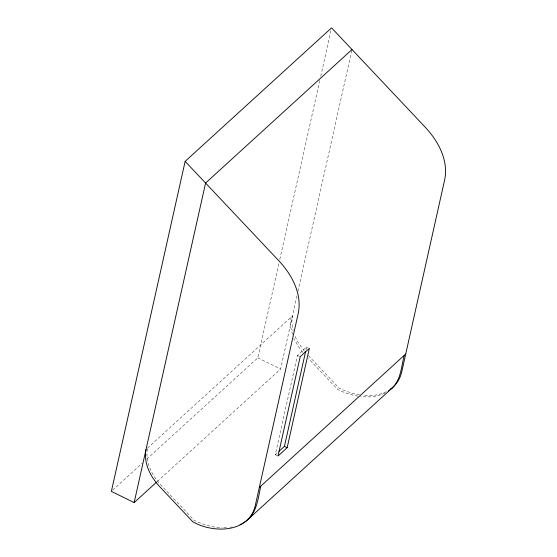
<?xml version="1.0" encoding="UTF-8"?>
<svg xmlns="http://www.w3.org/2000/svg" width="557" height="557" viewBox="0 0 557 557"><rect width="100%" height="100%" fill="white"/><g stroke="black" fill="none" stroke-linecap="round" stroke-linejoin="round"><path stroke-width="0.42" stroke-dasharray="2.79 2.09" d="M147.375 448.858C144.973 462.902 152.695 476.548 162.136 486.358L194.233 520.405C202.929 524.59 212.342 527.409 222.02 527.813M290.991 317.281L290.538 326.416L292.975 336.303M146.693 459.163L257.794 357.852L279.036 262.841M279.788 259.451L319.802 80.445M320.748 76.205L331.178 29.549M157.276 481.513L280.582 369.075L297.006 295.586M297.953 291.339L351.815 50.388M277.323 455.696L275.269 454.686L297.48 355.324L306.635 346.976L308 347.652M306.065 349.524L306.635 346.976M147.494 448.127L292.453 315.944L291.826 321.918L293.107 330.802M112.653 490.202L142.195 463.264M275.269 454.686L277.101 453.015M386.363 391.662C379.157 395.366 370.718 396.173 362.746 395.24M384.901 392.998C377.437 396.849 368.678 397.531 360.442 396.5M229.985 527.319L232.248 526.915M223.636 527.758L228.481 527.59M359.439 394.843L353.242 393.548L346.196 391.272L339.192 388.222L307.687 354.802M357.97 396.18L351.78 394.885L344.734 392.608L337.723 389.559L308.599 358.659M297.48 355.324L299.534 356.334M257.794 357.852L280.582 369.075M304.359 351.202L297.591 341.629L294.437 334.966M302.897 352.532L298.127 346.238L293.831 338.308"/><path stroke-width="0.84" d="M146.031 449.464C143.26 463.723 151.051 477.725 160.674 487.695L192.771 521.742C212.983 533.488 248.854 533.153 255.259 505.652L298.336 312.923C302.103 293.741 291.917 274.81 279.189 261.149L185.14 161.37L331.561 27.85L425.611 127.63C438.338 141.297 448.524 160.221 444.758 179.403L401.681 372.132C400.065 378.927 396.215 385.214 390.45 389.246M185.14 161.37L111.372 491.371L134.153 502.595L156.635 482.097M134.153 502.595L205.582 183.058L352.003 49.538M260.773 486.184C257.919 499.309 256.485 516.283 242.803 523.079M278.932 451.351L284.425 446.345L305.682 351.223M287.154 447.689L309.365 348.327L300.216 356.668L278.006 456.03L287.154 447.689L284.425 446.345M404.271 355.331C401.277 366.269 401.137 379.143 392.567 387.637L249.07 518.483M259.311 487.514L405.733 354.001M388.389 391.077L392.567 387.637M240.011 524.617L241.411 523.845"/></g></svg>
